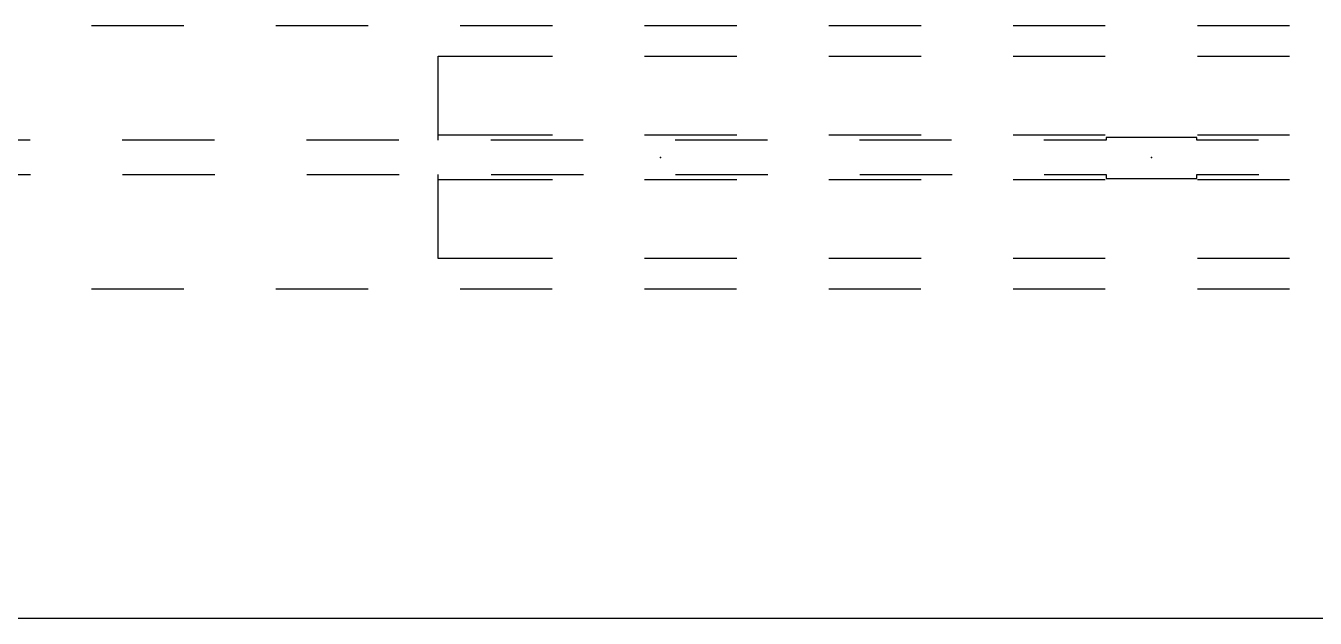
# Model space of a CAD drawing. Header units: inches. Extents: x 0 to 707, y 8 to 426.
# Drawn here: x 148.7 to 190.67, y 8.32 to 27.6 of the extents above; entities that cross this region are included whole.
import ezdxf

# ---------------------------------------------------------------- set-up
doc = ezdxf.new("R2010")
doc.units = ezdxf.units.IN
doc.header["$MEASUREMENT"] = 0
for name, color, linetype in [('TABLE', 6, 'Continuous'), ('TABLE-ELEC', 1, 'Continuous'), ('TABLE-HIDDEN', 6, 'Continuous')]:
    doc.layers.add(name, color=color, linetype=linetype)

# ---------------------------------------------------------------- blocks, each defined once
blk = doc.blocks.new('PHZ450S_423096L_1P')
at = {"layer": 'TABLE'}
blk.add_line((0, -30), (95.875, -30), dxfattribs=at)
at = {"layer": 'TABLE-ELEC'}
for p in [(31.958, -15), (47.938, -15)]:
    blk.add_point(p, dxfattribs=at)
at = {"layer": 'TABLE-HIDDEN'}
for p, q in [((16.437, -10.719), (13.437, -10.719)), ((22.437, -10.719), (19.437, -10.719)), ((28.437, -10.719), (25.437, -10.719)), ((34.437, -10.719), (31.437, -10.719)), ((40.437, -10.719), (37.437, -10.719)), ((46.437, -10.719), (43.437, -10.719)), ((52.437, -10.719), (49.437, -10.719)), ((24.721, -14.441), (24.721, -11.705)), ((24.721, -11.705), (28.437, -11.705)), ((31.437, -11.705), (34.437, -11.705)), ((37.437, -11.705), (40.437, -11.705)), ((43.437, -11.705), (46.437, -11.705)), ((49.437, -11.705), (52.437, -11.705)), ((24.721, -14.265), (28.437, -14.265)), ((31.437, -14.265), (34.437, -14.265)), ((37.437, -14.265), (40.437, -14.265)), ((43.437, -14.265), (46.437, -14.265)), ((49.437, -14.265), (52.437, -14.265)), ((11.435, -14.441), (9.409, -14.441)), ((17.435, -14.441), (14.435, -14.441)), ((23.435, -14.441), (20.435, -14.441)), ((29.435, -14.441), (26.435, -14.441)), ((35.435, -14.441), (32.435, -14.441)), ((41.435, -14.441), (38.435, -14.441)), ((46.461, -14.441), (44.435, -14.441)), ((49.414, -14.352), (46.461, -14.352)), ((46.461, -14.352), (46.461, -14.441)), ((49.414, -14.441), (49.414, -14.352)), ((51.425, -14.441), (49.414, -14.441)), ((9.436, -15.559), (11.448, -15.559)), ((14.448, -15.559), (17.448, -15.559)), ((20.448, -15.559), (23.448, -15.559)), ((24.721, -18.29), (24.721, -15.559)), ((28.437, -15.735), (24.721, -15.735)), ((26.448, -15.559), (29.448, -15.559)), ((34.437, -15.735), (31.437, -15.735)), ((32.448, -15.559), (35.448, -15.559)), ((40.437, -15.735), (37.437, -15.735)), ((38.448, -15.559), (41.448, -15.559)), ((46.437, -15.735), (43.437, -15.735)), ((44.448, -15.559), (46.46, -15.559)), ((46.46, -15.559), (46.46, -15.686)), ((46.46, -15.686), (49.413, -15.686)), ((49.413, -15.686), (49.413, -15.559)), ((49.413, -15.559), (51.439, -15.559)), ((52.437, -15.735), (49.437, -15.735)), ((28.437, -18.29), (24.721, -18.29)), ((34.437, -18.29), (31.437, -18.29)), ((40.437, -18.29), (37.437, -18.29)), ((46.437, -18.29), (43.437, -18.29)), ((52.437, -18.29), (49.437, -18.29)), ((13.436, -19.28), (16.436, -19.28)), ((19.436, -19.28), (22.436, -19.28)), ((25.436, -19.28), (28.436, -19.28)), ((31.436, -19.28), (34.436, -19.28)), ((37.436, -19.28), (40.436, -19.28)), ((43.436, -19.28), (46.436, -19.28)), ((49.436, -19.28), (52.436, -19.28))]:
    blk.add_line(p, q, dxfattribs=at)

msp = doc.modelspace()

# ---------------------------------------------------------------- block references
msp.add_blockref('PHZ450S_423096L_1P', (137.401, 38.319))

doc.saveas('drawing.dxf')
